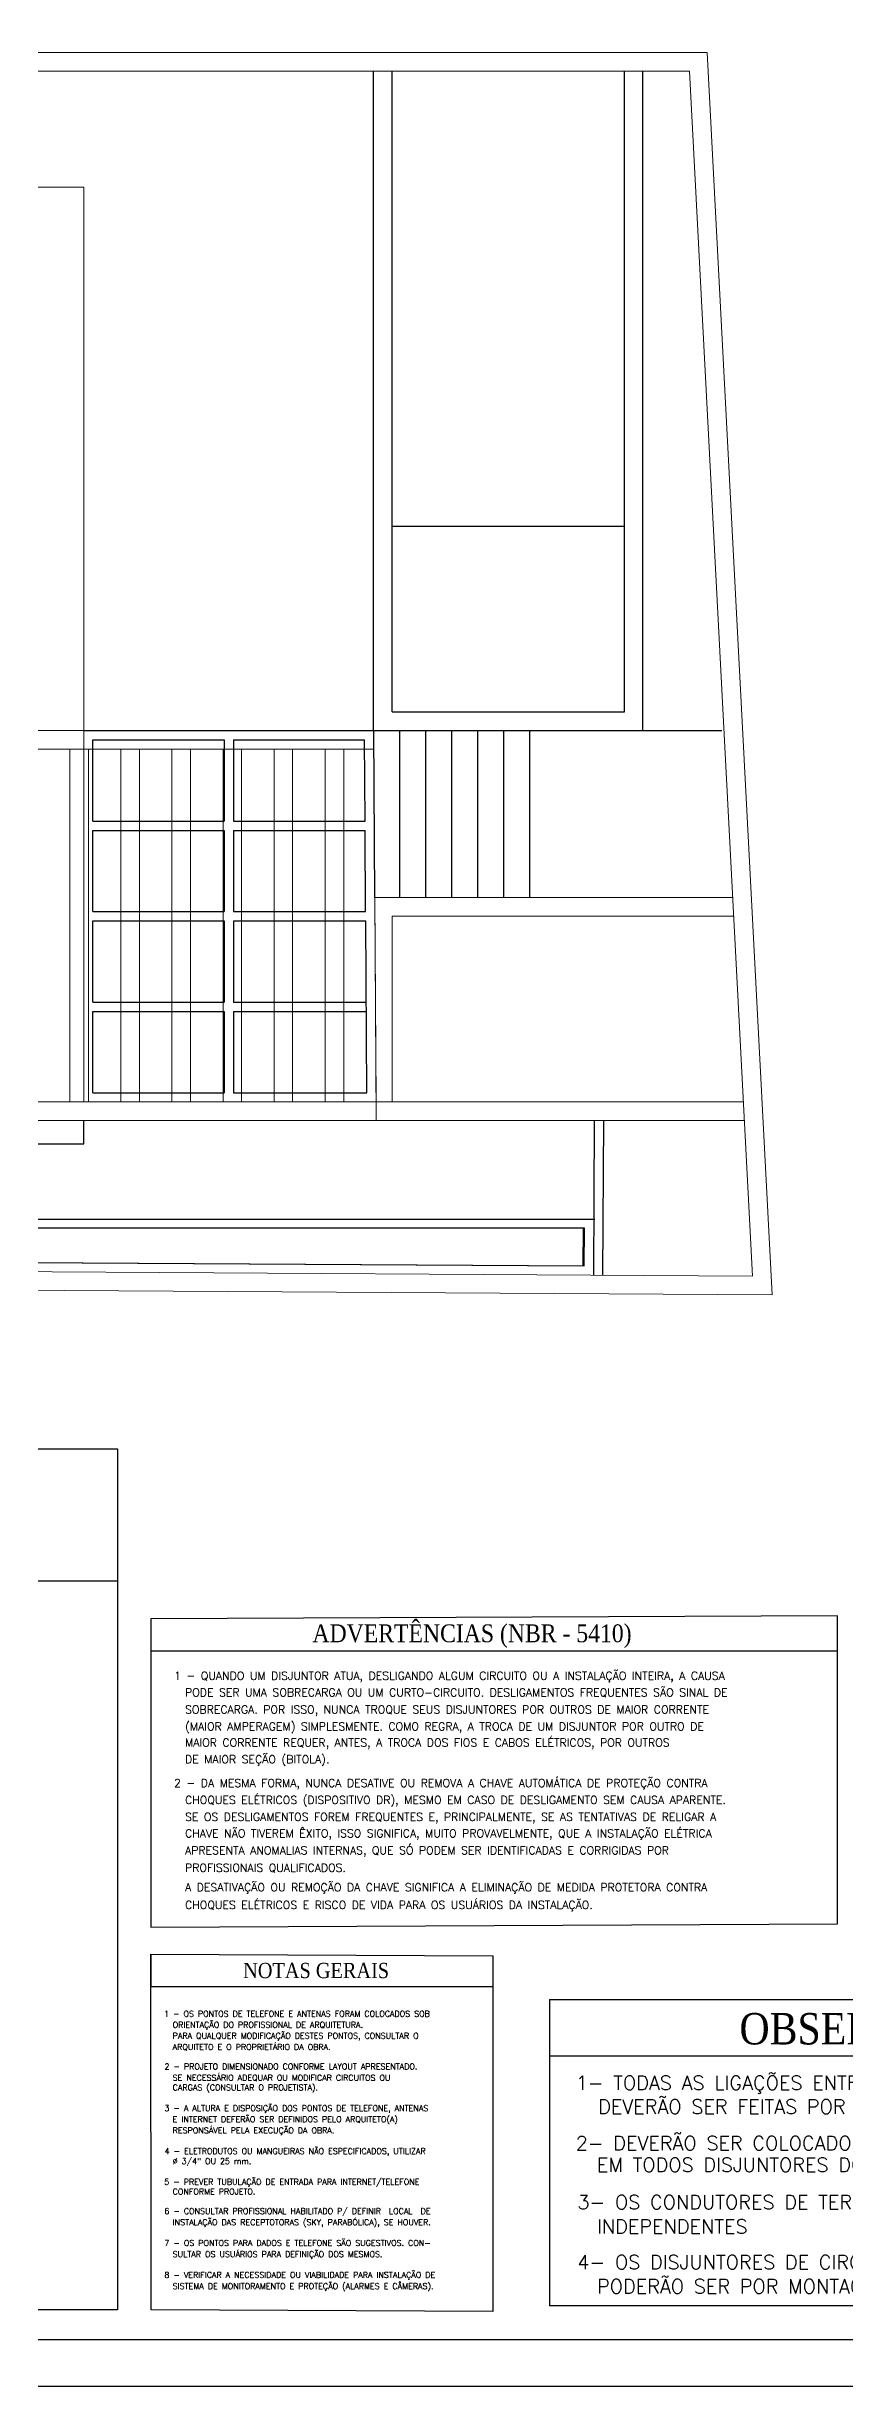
# Model space of a CAD drawing. Header units: millimetres. Extents: x 20625 to 81245, y 3427 to 18613.
# Drawn here: x 68272 to 69130, y 14408 to 16927 of the extents above; entities that cross this region are included whole.
import ezdxf

# ---------------------------------------------------------------- set-up
doc = ezdxf.new("R2010")
doc.units = ezdxf.units.MM
for name, color, linetype in [('1-MOBIL', 252, 'Continuous'), ('ARQ-1-TRACEJADO', 20, 'Continuous'), ('ARQ-1-VISTA-01', 1, 'Continuous'), ('ARQ-4-TXT-02', 1, 'Continuous'), ('TOPOGRAFIA', 2, 'Continuous')]:
    doc.layers.add(name, color=color, linetype=linetype)
doc.layers.add('EJEL05130C', color=130, linetype='Continuous', lineweight=30)
doc.layers.add('EJELFORMATO', color=170, linetype='Continuous', lineweight=25)
doc.styles.add('EST2', font='GARA.TTF')
doc.styles.add('ROMANS', font='romans.shx')

msp = doc.modelspace()

# ---------------------------------------------------------------- linework, layer by layer
at = {"layer": '1-MOBIL', "color": 252, "linetype": 'Continuous', "ltscale": 5, "true_color": 0x939598}
for p, q in [((68623.5, 16190.6), (68623.5, 16900.5)), ((68643.5, 16210.6), (68643.5, 16900.5)), ((68893.5, 16210.6), (68893.5, 16900.5)), ((68913.5, 16190.6), (68913.5, 16900.5)), ((68643.5, 16410.6), (68893.5, 16410.6)), ((68643.5, 16210.6), (68893.5, 16210.6)), ((68623.8, 16190.6), (68998.6, 16190.6)), ((68651.5, 16190.6), (68651.5, 16010.6)), ((68679.5, 16190.6), (68679.5, 16010.6)), ((68707.5, 16190.6), (68707.5, 16010.6)), ((68735.5, 16190.6), (68735.5, 16010.6)), ((68763.5, 16190.6), (68763.5, 16010.6)), ((68791.5, 16190.6), (68791.5, 16010.6)), ((67101.3, 15664.6), (68860.5, 15664.6))]:
    msp.add_line(p, q, dxfattribs=at)
msp.add_lwpolyline([(67111.5, 15654.6), (67111.3, 15624.6), (68850.2, 15614.2), (68850.4, 15654.6)], close=True, dxfattribs=at)
at = {"layer": 'ARQ-1-TRACEJADO', "color": 252, "true_color": 0x939598}
for p, q in [((68311.3, 15745.6), (68311.3, 15770.6)), ((67101.3, 15745.6), (68311.3, 15745.6))]:
    msp.add_line(p, q, dxfattribs=at)
at = {"layer": 'ARQ-1-VISTA-01', "color": 252, "true_color": 0x939598}
for p, q in [((67700.2, 15664.6), (68860.5, 15664.6)), ((67701.3, 15664.6), (68861.5, 15664.6))]:
    msp.add_line(p, q, dxfattribs=at)
for points in [[(67110.5, 15654.6), (67110.3, 15624.6), (68849.2, 15614.2), (68849.4, 15654.6)], [(67111.5, 15654.6), (67111.3, 15624.6), (68850.2, 15614.2), (68850.4, 15654.6)]]:
    msp.add_lwpolyline(points, close=True, dxfattribs=at)
at = {"layer": 'ARQ-4-TXT-02', "color": 252, "true_color": 0x939598}
for p, q in [((68623.5, 16190.6), (68623.5, 16900.5)), ((68623.5, 16190.6), (68623.5, 16900.5)), ((68643.5, 16210.6), (68643.5, 16900.5)), ((68643.5, 16210.6), (68643.5, 16900.5)), ((68893.5, 16210.6), (68893.5, 16900.5)), ((68893.5, 16210.6), (68893.5, 16900.5)), ((68913.5, 16190.6), (68913.5, 16900.5)), ((68913.5, 16190.6), (68913.5, 16900.5)), ((68643.5, 16410.6), (68893.5, 16410.6)), ((68643.5, 16410.6), (68893.5, 16410.6)), ((68643.5, 16210.6), (68893.5, 16210.6)), ((68643.5, 16210.6), (68893.5, 16210.6)), ((68311.3, 16190.6), (68623.5, 16190.6)), ((68321.3, 16093.1), (68321.3, 16180.6)), ((68321.3, 16180.6), (68462.6, 16180.6)), ((68462.6, 16180.6), (68462.6, 16093.1)), ((68472.6, 16180.6), (68613.8, 16180.6)), ((68472.6, 16180.6), (68472.6, 16093.1)), ((68614.3, 16093.1), (68613.8, 16180.6)), ((68624.8, 16010.6), (68623.8, 16190.6)), ((68623.8, 16190.6), (68998.6, 16190.6)), ((68623.8, 16190.6), (68998.6, 16190.6)), ((68651.5, 16190.6), (68651.5, 16010.6)), ((68651.5, 16190.6), (68651.5, 16010.6)), ((68679.5, 16190.6), (68679.5, 16010.6)), ((68679.5, 16190.6), (68679.5, 16010.6)), ((68707.5, 16190.6), (68707.5, 16010.6)), ((68707.5, 16190.6), (68707.5, 16010.6)), ((68735.5, 16190.6), (68735.5, 16010.6)), ((68735.5, 16190.6), (68735.5, 16010.6)), ((68763.5, 16190.6), (68763.5, 16010.6)), ((68763.5, 16190.6), (68763.5, 16010.6)), ((68791.5, 16190.6), (68791.5, 16010.6)), ((68791.5, 16190.6), (68791.5, 16010.6)), ((68321.3, 16093.1), (68462.6, 16093.1)), ((68321.3, 16083.1), (68462.6, 16083.1)), ((68321.3, 15995.6), (68321.3, 16083.1)), ((68462.6, 16083.1), (68462.6, 15995.6)), ((68472.6, 16093.1), (68614.3, 16093.1)), ((68472.6, 16083.1), (68614.4, 16083.1)), ((68472.6, 16083.1), (68472.6, 15995.6)), ((68614.9, 15995.6), (68614.4, 16083.1)), ((68321.3, 15995.6), (68462.6, 15995.6)), ((68321.3, 15985.6), (68462.6, 15985.6)), ((68321.3, 15898.1), (68321.3, 15985.6)), ((68462.6, 15985.6), (68462.6, 15898.1)), ((68472.6, 15995.6), (68614.9, 15995.6)), ((68472.6, 15985.6), (68615, 15985.6)), ((68472.6, 15985.6), (68472.6, 15898.1)), ((68616.1, 15800.6), (68615, 15985.6)), ((68624.8, 15990.6), (68625, 15990.6)), ((68321.3, 15898.1), (68462.6, 15898.1)), ((68472.6, 15898.1), (68615.5, 15898.1)), ((68321.3, 15888.1), (68462.6, 15888.1)), ((68321.3, 15800.6), (68321.3, 15888.1)), ((68462.6, 15888.1), (68462.6, 15800.6)), ((68472.6, 15888.1), (68615.6, 15888.1)), ((68472.6, 15888.1), (68472.6, 15800.6)), ((68321.3, 15800.6), (68462.6, 15800.6)), ((68472.6, 15800.6), (68616.1, 15800.6)), ((68861.1, 15770.6), (68860.1, 15604.2)), ((68861.1, 15770.6), (68860.1, 15604.2)), ((68871.1, 15770.5), (68870.1, 15604.1)), ((68871.1, 15770.5), (68870.1, 15604.1))]:
    msp.add_line(p, q, dxfattribs=at)
at = {"layer": 'EJEL05130C'}
for p, q in [((67682, 15275.1), (68347.7, 15275.1)), ((68383.4, 15199.7), (69123, 15199.7)), ((68383.5, 14873.1), (68383.6, 14838.2)), ((68383.6, 14838.2), (68751.7, 14838.2)), ((68812.8, 14824.1), (69586.9, 14824.1)), ((68812.8, 14824.1), (68812.8, 14494.2)), ((68812.8, 14763.6), (69586.9, 14763.6)), ((69586.9, 14494.2), (68812.8, 14494.2))]:
    msp.add_line(p, q, dxfattribs=at)
at = {"layer": 'EJEL05130C', "ltscale": 0.35}
for points in [[(67682, 15417.2), (68347.7, 15417.2), (68347.7, 14489.9), (67682, 14489.9)], [(68383.5, 14873.1), (68751.7, 14871.3), (68751.9, 14488.1), (68383.8, 14489.9)]]:
    msp.add_lwpolyline(points, close=True, dxfattribs=at)
at = {"layer": 'EJEL05130C'}
msp.add_lwpolyline([(68383.4, 14902.2), (69123, 14905.5), (69123, 15237.3), (68383.4, 15234)], close=True, dxfattribs=at)
at = {"layer": 'EJELFORMATO', "color": 7, "elevation": 836659.2}
msp.add_lwpolyline([(64594.1, 14407.8), (70539.1, 14407.8), (70539.1, 18612.8), (64594.1, 18612.8)], close=True, dxfattribs=at)
at = {"layer": 'EJELFORMATO', "elevation": 836659.2}
msp.add_lwpolyline([(70489.1, 14457.8), (64719.1, 14457.8), (64719.1, 18562.8), (70489.1, 18562.8)], close=True, dxfattribs=at)
at = {"layer": 'TOPOGRAFIA', "color": 252, "lineweight": 15, "true_color": 0x939598}
for p, q in [((66077.4, 16900.6), (68963.5, 16900.6)), ((66077.4, 16900.6), (68963.5, 16900.6)), ((66107.5, 16900.6), (68963.5, 16900.6)), ((68963.5, 16900.6), (69031.4, 15603.1)), ((68963.5, 16900.6), (69031.4, 15603.1)), ((68963.5, 16900.6), (69031.4, 15603.1)), ((66731.3, 16775.6), (68311.3, 16775.6)), ((66731.3, 16775.6), (68311.3, 16775.6)), ((66731.3, 16775.6), (68311.3, 16775.6)), ((68311.3, 15790.6), (68311.3, 16775.6)), ((68311.3, 16190.6), (68311.3, 16775.6)), ((68311.3, 16190.6), (68311.3, 16775.6)), ((68261.3, 16190.6), (68623.5, 16190.6)), ((68261.3, 16190.6), (68623.5, 16190.6)), ((68626.3, 15770.6), (68623.8, 16190.6)), ((68626.3, 15770.6), (68623.8, 16190.6)), ((68261.3, 16170.6), (68623.9, 16170.6)), ((68261.3, 16170.6), (68623.9, 16170.6)), ((68296.3, 15790.6), (68296.3, 16170.6)), ((68296.3, 15790.6), (68296.3, 16170.6)), ((68316.3, 15790.6), (68316.3, 16170.6)), ((68316.3, 15790.6), (68316.3, 16170.6)), ((68351.3, 15790.6), (68351.3, 16170.6)), ((68351.3, 15790.6), (68351.3, 16170.6)), ((68371.3, 15790.6), (68371.3, 16170.6)), ((68371.3, 15790.6), (68371.3, 16170.6)), ((68406.3, 15790.6), (68406.3, 16170.6)), ((68406.3, 15790.6), (68406.3, 16170.6)), ((68426.3, 15790.6), (68426.3, 16170.6)), ((68426.3, 15790.6), (68426.3, 16170.6)), ((68461.3, 15790.6), (68461.3, 16170.6)), ((68461.3, 15790.6), (68461.3, 16170.6)), ((68481.3, 15790.6), (68481.3, 16170.6)), ((68481.3, 15790.6), (68481.3, 16170.6)), ((68516.3, 15790.6), (68516.3, 16170.6)), ((68516.3, 15790.6), (68516.3, 16170.6)), ((68536.3, 15790.6), (68536.3, 16170.6)), ((68536.3, 15790.6), (68536.3, 16170.6)), ((68571.3, 15790.6), (68571.3, 16170.6)), ((68571.3, 15790.6), (68571.3, 16170.6)), ((68591.3, 15790.6), (68591.3, 16170.6)), ((68591.3, 15790.6), (68591.3, 16170.6)), ((68626.1, 15790.6), (68624.8, 16010.6)), ((68624.8, 16010.6), (69010.1, 16010.6)), ((68624.8, 16010.6), (69010.1, 16010.6)), ((68624.8, 16010.6), (69010.1, 16010.6)), ((68624.8, 15990.6), (68625, 15990.6)), ((68624.8, 15990.6), (68625, 15990.6)), ((68643.5, 15990.6), (69011.1, 15990.6)), ((68643.5, 15790.6), (68643.5, 15990.6)), ((68643.5, 15990.6), (69011.1, 15990.6)), ((68643.5, 15990.6), (69011.1, 15990.6)), ((68643.5, 15790.6), (68643.5, 15990.6)), ((68261.3, 15790.6), (69021.6, 15790.6)), ((68261.3, 15790.6), (69021.6, 15790.6)), ((68261.3, 15790.6), (69021.6, 15790.6)), ((68261.3, 15770.6), (69022.6, 15770.6)), ((68261.3, 15770.6), (69022.6, 15770.6)), ((68261.3, 15770.6), (69022.6, 15770.6)), ((68861.1, 15770.6), (68860.1, 15604.2)), ((68871.1, 15770.5), (68870.1, 15604.1)), ((69031.4, 15603.1), (66120.3, 15620.8)), ((69031.4, 15603.1), (66120.3, 15620.8)), ((69031.4, 15603.1), (66120.3, 15620.8))]:
    msp.add_line(p, q, dxfattribs=at)
for points in [[(66056.4, 16920.6), (68982.5, 16920.6), (69052.5, 15583), (66121.3, 15600.8)], [(66056.4, 16920.6), (68982.5, 16920.6), (69052.5, 15583), (66121.3, 15600.8)], [(66086.5, 16920.6), (68982.5, 16920.6), (69052.5, 15583), (66121.3, 15600.8)]]:
    msp.add_lwpolyline(points, dxfattribs=at)

# ---------------------------------------------------------------- texts
at = {"layer": 'EJEL05130C'}
for s, height, style, p in [('ADVERTÊNCIAS (NBR - 5410)', 19.197, 'EST2', (68557.6, 15208.9)), ('1 - QUANDO UM DISJUNTOR ATUA, DESLIGANDO ALGUM CIRCUITO OU A INSTALAÇÃO INTEIRA, A CAUSA', 8.616, 'ROMANS', (68408.6, 15168.5)), ('  SOBRECARGA. POR ISSO, NUNCA TROQUE SEUS DISJUNTORES POR OUTROS DE MAIOR CORRENTE', 8.616, 'ROMANS', (68408.6, 15132.1)), ('  PODE SER UMA SOBRECARGA OU UM CURTO-CIRCUITO. DESLIGAMENTOS FREQUENTES SÃO SINAL DE', 8.616, 'ROMANS', (68408.6, 15150.5)), ('  (MAIOR AMPERAGEM) SIMPLESMENTE. COMO REGRA, A TROCA DE UM DISJUNTOR POR OUTRO DE', 8.616, 'ROMANS', (68408.6, 15113.9)), ('  MAIOR CORRENTE REQUER, ANTES, A TROCA DOS FIOS E CABOS ELÉTRICOS, POR OUTROS ', 8.616, 'ROMANS', (68408.6, 15096.5)), ('  DE MAIOR SEÇÃO (BITOLA).', 8.616, 'ROMANS', (68408.6, 15078.5)), ('2 - DA MESMA FORMA, NUNCA DESATIVE OU REMOVA A CHAVE AUTOMÁTICA DE PROTEÇÃO CONTRA ', 8.616, 'ROMANS', (68408.6, 15053)), ('  CHOQUES ELÉTRICOS (DISPOSITIVO DR), MESMO EM CASO DE DESLIGAMENTO SEM CAUSA APARENTE.', 8.616, 'ROMANS', (68408.6, 15034.7)), ('  SE OS DESLIGAMENTOS FOREM FREQUENTES E, PRINCIPALMENTE, SE AS TENTATIVAS DE RELIGAR A ', 8.616, 'ROMANS', (68408.6, 15016.5)), ('  APRESENTA ANOMALIAS INTERNAS, QUE SÓ PODEM SER IDENTIFICADAS E CORRIGIDAS POR', 8.616, 'ROMANS', (68408.6, 14980.5)), ('  CHAVE NÃO TIVEREM ÊXITO, ISSO SIGNIFICA, MUITO PROVAVELMENTE, QUE A INSTALAÇÃO ELÉTRICA ', 8.616, 'ROMANS', (68408.6, 14998.8)), ('  PROFISSIONAIS QUALIFICADOS.', 8.616, 'ROMANS', (68408.6, 14961.7)), ('  A DESATIVAÇÃO OU REMOÇÃO DA CHAVE SIGNIFICA A ELIMINAÇÃO DE MEDIDA PROTETORA CONTRA ', 8.616, 'ROMANS', (68408.6, 14940.7)), ('  CHOQUES ELÉTRICOS E RISCO DE VIDA PARA OS USUÁRIOS DA INSTALAÇÃO.', 8.616, 'ROMANS', (68408.6, 14921.7)), ('NOTAS GERAIS', 16.438, 'EST2', (68483, 14847.2)), ('1 - OS PONTOS DE TELEFONE E ANTENAS FORAM COLOCADOS SOB', 6.26, 'ROMANS', (68397.8, 14805.7)), ('OBSERVAÇÕES', 33.865, 'EST2', (69017.4, 14775.8)), ('  ORIENTAÇÃO DO PROFISSIONAL DE ARQUITETURA.', 6.26, 'ROMANS', (68398.5, 14793.8)), ('  PARA QUALQUER MODIFICAÇÃO DESTES PONTOS, CONSULTAR O', 6.26, 'ROMANS', (68398.5, 14782)), ('  ARQUITETO E O PROPRIETÁRIO DA OBRA.', 6.26, 'ROMANS', (68398.5, 14769.9)), ('2 - PROJETO DIMENSIONADO CONFORME LAYOUT APRESENTADO.', 6.26, 'ROMANS', (68398.3, 14748.9)), ('  SE NECESSÁRIO ADEQUAR OU MODIFICAR CIRCUITOS OU', 6.26, 'ROMANS', (68398.5, 14736.8)), ('1- TODAS AS LIGAÇÕES ENTRE CONDUTORES E BARRAMENTOS', 15.199, 'ROMANS', (68841.1, 14726.8, -5815697.2)), ('3 - A ALTURA E DISPOSIÇÃO DOS PONTOS DE TELEFONE, ANTENAS', 6.26, 'ROMANS', (68398.2, 14704)), ('  CARGAS (CONSULTAR O PROJETISTA).', 6.26, 'ROMANS', (68398.5, 14726.3)), (' DEVERÃO SER FEITAS POR CONECTORES APROPRIADOS', 15.199, 'ROMANS', (68854.8, 14701.2, -5815697.2)), ('  E INTERNET DEFERÃO SER DEFINIDOS PELO ARQUITETO(A)', 6.26, 'ROMANS', (68398.5, 14692.1)), ('  RESPONSÁVEL PELA EXECUÇÃO DA OBRA.', 6.26, 'ROMANS', (68398.5, 14680.1)), ('4 - ELETRODUTOS OU MANGUEIRAS NÃO ESPECIFICADOS, UTILIZAR', 6.26, 'ROMANS', (68398.4, 14657.8)), ('2- DEVERÃO SER COLOCADOS ETIQUETAS DE IDENTIFICAÇÃO', 15.199, 'ROMANS', (68841.1, 14662, -5815697.2)), ('  Ø 3/4" OU 25 mm.', 6.26, 'ROMANS', (68398.5, 14647)), ('EM TODOS DISJUNTORES DO QDC', 15.199, 'ROMANS', (68863.9, 14638.5, -5815697.2)), ('5 - PREVER TUBULAÇÃO DE ENTRADA PARA INTERNET/TELEFONE', 6.26, 'ROMANS', (68398.1, 14624.7)), ('  CONFORME PROJETO.', 6.26, 'ROMANS', (68398.5, 14614.2)), ('3- OS CONDUTORES DE TERRA E NEUTRO DEVERÃO SER', 15.199, 'ROMANS', (68842.9, 14598.4, -5815697.2)), ('6 - CONSULTAR PROFISSIONAL HABILITADO P/ DEFINIR  LOCAL  DE', 6.26, 'ROMANS', (68398.2, 14593.2)), ('  INSTALAÇÃO DAS RECEPTOTORAS (SKY, PARABÓLICA), SE HOUVER.', 6.26, 'ROMANS', (68398.5, 14581.2)), ('INDEPENDENTES', 15.199, 'ROMANS', (68864, 14572.2, -5815697.2)), ('7 - OS PONTOS PARA DADOS E TELEFONE SÃO SUGESTIVOS. CON-', 6.26, 'ROMANS', (68398.2, 14558.9)), ('  SULTAR OS USUÁRIOS PARA DEFINIÇÃO DOS MESMOS.', 6.26, 'ROMANS', (68398.5, 14546.8)), ('4- OS DISJUNTORES DE CIRCUITO BI E TRI POLAR NÃO', 15.199, 'ROMANS', (68842.9, 14533.8, -5815697.2)), ('8 - VERIFICAR A NECESSIDADE OU VIABILIDADE PARA INSTALAÇÃO DE', 6.26, 'ROMANS', (68398.2, 14524.5)), ('  SISTEMA DE MONITORAMENTO E PROTEÇÃO (ALARMES E CÂMERAS).', 6.26, 'ROMANS', (68398.5, 14512.4)), ('PODERÃO SER POR MONTAGEM DE UNIPOLAR', 15.199, 'ROMANS', (68864, 14507.7, -5815697.2))]:
    msp.add_text(s, height=height, dxfattribs=dict(at, style=style)).set_placement(p)

doc.saveas('drawing.dxf')
